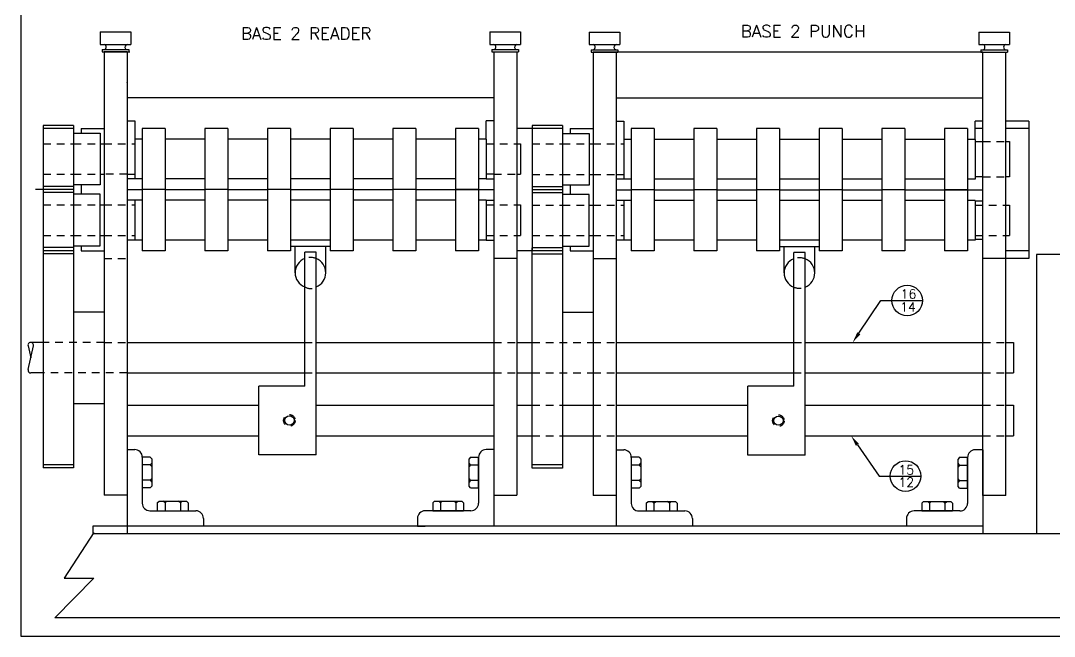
# Model space of a CAD drawing. Extents: x 0 to 34, y 0 to 23.8.
# Drawn here: x 0 to 16.91, y 0 to 10.07 of the extents above; entities that cross this region are included whole.
import ezdxf

# ---------------------------------------------------------------- set-up
doc = ezdxf.new("R2010")
doc.units = 0
doc.header["$MEASUREMENT"] = 0
doc.linetypes.add('CENTER', pattern=[2, 1.25, -0.25, 0.25, -0.25])
doc.linetypes.add('HIDDEN2', pattern=[0.1875, 0.125, -0.0625])
for name, color, linetype in [('BORDER', 5, 'CONTINUOUS'), ('CENTER', 4, 'CENTER'), ('HATCH', 2, 'CONTINUOUS'), ('HIDDEN2', 6, 'HIDDEN2'), ('OBJECT', 3, 'CONTINUOUS'), ('TEXT', 1, 'CONTINUOUS')]:
    doc.layers.add(name, color=color, linetype=linetype)
doc.styles.add('SIMPLEX', font='simplex')

msp = doc.modelspace()

# ---------------------------------------------------------------- linework, layer by layer
at = {"layer": 'BORDER'}
for p, q in [((0, 21), (0, 0)), ((0, 0), (33, 0))]:
    msp.add_line(p, q, dxfattribs=at)
at = {"layer": 'CENTER'}
msp.add_line((1.741, 2.678), (1.74, 2.678), dxfattribs=at)
at = {"layer": 'HATCH'}
for p, q in [((0.866, 8.307), (0.366, 8.307)), ((8.865, 8.303), (8.365, 8.303)), ((0.74, 7.307), (0.24, 7.307)), ((0.866, 7.307), (0.366, 7.307)), ((8.865, 7.303), (8.365, 7.303)), ((8.739, 7.303), (8.365, 7.303)), ((0.866, 6.307), (0.366, 6.307)), ((8.865, 6.303), (8.365, 6.303)), ((0.866, 2.807), (0.366, 2.807)), ((8.865, 2.803), (8.365, 2.803))]:
    msp.add_line(p, q, dxfattribs=at)
at = {"layer": 'HIDDEN2'}
for p, q in [((9.552, 9.553), (9.572, 9.553)), ((9.552, 9.553), (9.552, 9.553)), ((0.366, 8.057), (0.866, 8.057)), ((0.866, 8.057), (1.303, 8.057)), ((1.366, 8.057), (1.865, 8.057)), ((7.615, 8.057), (8.115, 8.057)), ((8.365, 8.053), (8.865, 8.053)), ((8.865, 8.053), (9.302, 8.053)), ((9.365, 8.053), (9.864, 8.053)), ((15.739, 8.091), (16.114, 8.091)), ((0.366, 7.557), (0.866, 7.557)), ((0.866, 7.557), (1.303, 7.557)), ((1.741, 7.557), (1.303, 7.557)), ((7.74, 7.557), (8.115, 7.557)), ((8.365, 7.553), (8.865, 7.553)), ((8.865, 7.553), (9.302, 7.553)), ((9.365, 7.553), (9.74, 7.553)), ((15.739, 7.516), (16.114, 7.516)), ((0.366, 7.057), (0.866, 7.057)), ((0.866, 7.057), (1.303, 7.057)), ((1.366, 7.057), (1.865, 7.057)), ((7.615, 7.057), (8.115, 7.057)), ((8.365, 7.053), (8.865, 7.053)), ((8.865, 7.053), (9.302, 7.053)), ((9.365, 7.053), (9.864, 7.053)), ((15.614, 7.053), (16.114, 7.053)), ((0.367, 6.557), (0.866, 6.557)), ((0.866, 6.557), (1.303, 6.557)), ((1.366, 6.557), (1.865, 6.557)), ((7.615, 6.557), (8.115, 6.557)), ((8.365, 6.553), (8.865, 6.553)), ((8.865, 6.553), (9.302, 6.553)), ((9.365, 6.553), (9.864, 6.553)), ((15.614, 6.553), (16.114, 6.553)), ((1.366, 6.182), (1.741, 6.182)), ((1.366, 4.807), (0.366, 4.807)), ((1.366, 4.807), (1.741, 4.807)), ((4.646, 4.807), (4.834, 4.807)), ((7.74, 4.807), (8.115, 4.807)), ((8.365, 4.807), (9.365, 4.807)), ((9.365, 4.807), (9.74, 4.807)), ((12.647, 4.807), (12.833, 4.807)), ((15.739, 4.807), (16.114, 4.807)), ((1.741, 4.307), (0.366, 4.307)), ((4.646, 4.307), (4.834, 4.307)), ((7.74, 4.307), (8.115, 4.307)), ((8.365, 4.307), (9.365, 4.307)), ((9.365, 4.307), (9.74, 4.307)), ((12.645, 4.307), (12.833, 4.307)), ((15.739, 4.307), (16.114, 4.307)), ((8.365, 3.781), (8.865, 3.781)), ((9.365, 3.781), (9.74, 3.781)), ((15.739, 3.781), (16.114, 3.781)), ((8.365, 3.281), (8.865, 3.281)), ((9.365, 3.281), (9.74, 3.281)), ((15.739, 3.281), (16.114, 3.281))]:
    msp.add_line(p, q, dxfattribs=at)
for centre in [(4.396, 3.531), (12.395, 3.527)]:
    msp.add_circle(centre, 0.095, dxfattribs=at)
for centre, radius, start, end in [((4.74, 5.953), 0.244, 67.2946, 112.7054), ((12.739, 5.932), 0.26, 68.8377, 111.1623), ((4.74, 5.876), 0.187, 239.7886, 300.665), ((12.739, 5.938), 0.245, 247.4854, 292.5146)]:
    msp.add_arc(centre, radius, start, end, dxfattribs=at)
at = {"layer": 'OBJECT'}
for p, q in [((1.303, 9.885), (1.803, 9.885)), ((1.303, 9.885), (1.303, 9.68)), ((1.803, 9.885), (1.803, 9.68)), ((7.677, 9.885), (8.177, 9.885)), ((7.677, 9.885), (7.677, 9.68)), ((8.177, 9.885), (8.177, 9.68)), ((9.302, 9.882), (9.302, 9.677)), ((9.302, 9.882), (9.802, 9.882)), ((9.802, 9.882), (9.802, 9.677)), ((15.676, 9.882), (15.676, 9.677)), ((15.676, 9.882), (16.176, 9.882)), ((16.176, 9.882), (16.176, 9.677)), ((1.303, 9.68), (1.803, 9.68)), ((7.677, 9.68), (8.177, 9.68)), ((7.741, 9.68), (7.741, 9.68)), ((9.302, 9.677), (9.802, 9.677)), ((15.676, 9.677), (16.176, 9.677)), ((15.74, 9.677), (15.74, 9.676)), ((1.335, 9.596), (1.335, 9.557)), ((1.335, 9.596), (1.772, 9.596)), ((1.335, 9.557), (1.772, 9.557)), ((1.346, 9.557), (1.783, 9.557)), ((1.366, 9.557), (1.366, 2.307)), ((1.741, 9.557), (1.366, 9.557)), ((1.455, 9.557), (1.691, 9.557)), ((1.741, 9.557), (1.741, 2.307)), ((1.772, 9.596), (1.772, 9.557)), ((7.709, 9.596), (7.709, 9.557)), ((7.709, 9.596), (8.146, 9.596)), ((7.709, 9.557), (8.146, 9.557)), ((7.74, 9.557), (7.74, 2.307)), ((7.74, 9.557), (8.115, 9.557)), ((7.79, 9.557), (8.025, 9.557)), ((8.115, 9.557), (8.115, 8.057)), ((8.146, 9.596), (8.146, 9.557)), ((9.333, 9.593), (9.771, 9.593)), ((9.333, 9.593), (9.333, 9.553)), ((9.333, 9.553), (9.771, 9.553)), ((9.365, 9.553), (9.365, 2.303)), ((9.74, 9.553), (9.365, 9.553)), ((9.454, 9.553), (9.689, 9.553)), ((15.74, 9.553), (9.74, 9.553)), ((9.74, 9.553), (9.74, 9.053)), ((9.74, 9.553), (9.74, 7.564)), ((9.771, 9.593), (9.771, 9.553)), ((15.708, 9.593), (16.145, 9.593)), ((15.708, 9.593), (15.708, 9.553)), ((15.708, 9.553), (16.145, 9.553)), ((15.739, 9.553), (16.114, 9.553)), ((15.739, 2.303), (15.739, 9.553)), ((15.74, 9.593), (15.74, 9.593)), ((15.789, 9.553), (16.024, 9.553)), ((16.114, 2.303), (16.114, 9.553)), ((16.145, 9.593), (16.145, 9.553)), ((1.741, 9.057), (1.741, 9.061)), ((7.741, 8.807), (1.741, 8.807)), ((15.74, 8.803), (9.74, 8.803)), ((0.866, 8.357), (0.366, 8.357)), ((0.366, 8.357), (0.366, 7.244)), ((0.866, 8.357), (0.866, 7.244)), ((0.991, 8.307), (0.991, 8.229)), ((0.991, 8.307), (1.366, 8.307)), ((1.366, 8.432), (1.366, 6.182)), ((1.366, 8.432), (1.366, 6.182)), ((1.741, 8.432), (1.866, 8.432)), ((1.741, 8.432), (1.741, 7.369)), ((1.866, 8.432), (1.866, 7.482)), ((2.365, 8.307), (1.99, 8.307)), ((1.99, 8.307), (1.99, 7.307)), ((2.365, 8.307), (2.365, 7.307)), ((3.39, 8.307), (3.015, 8.307)), ((3.015, 8.307), (3.015, 7.307)), ((3.39, 8.307), (3.39, 7.307)), ((4.415, 8.307), (4.04, 8.307)), ((4.04, 8.307), (4.04, 7.307)), ((4.415, 8.307), (4.415, 7.307)), ((5.44, 8.307), (5.065, 8.307)), ((5.065, 8.307), (5.065, 7.307)), ((5.44, 8.307), (5.44, 7.307)), ((6.465, 8.307), (6.09, 8.307)), ((6.09, 8.307), (6.09, 7.307)), ((6.465, 8.307), (6.465, 7.307)), ((7.49, 8.307), (7.115, 8.307)), ((7.115, 8.307), (7.115, 7.307)), ((7.49, 8.307), (7.49, 7.307)), ((7.615, 8.132), (7.615, 8.432)), ((7.74, 8.432), (7.615, 8.432)), ((7.74, 8.432), (7.74, 7.369)), ((8.115, 8.432), (8.115, 8.057)), ((8.115, 8.432), (8.115, 8.057)), ((8.115, 8.307), (8.115, 8.057)), ((8.365, 8.307), (8.115, 8.307)), ((8.865, 8.353), (8.365, 8.353)), ((8.365, 8.353), (8.365, 7.241)), ((8.865, 8.353), (8.865, 7.241)), ((8.99, 8.303), (8.99, 8.225)), ((8.99, 8.303), (9.365, 8.303)), ((9.365, 8.428), (9.365, 6.178)), ((9.365, 8.428), (9.365, 6.178)), ((9.74, 8.428), (9.865, 8.428)), ((9.74, 8.428), (9.74, 7.366)), ((9.865, 8.428), (9.865, 7.478)), ((10.364, 8.303), (9.989, 8.303)), ((9.989, 8.303), (9.989, 7.303)), ((10.364, 8.303), (10.364, 7.303)), ((11.389, 8.303), (11.014, 8.303)), ((11.014, 8.303), (11.014, 7.303)), ((11.389, 8.303), (11.389, 7.303)), ((12.414, 8.303), (12.039, 8.303)), ((12.039, 8.303), (12.039, 7.303)), ((12.414, 8.303), (12.414, 7.303)), ((13.439, 8.303), (13.064, 8.303)), ((13.064, 8.303), (13.064, 7.303)), ((13.439, 8.303), (13.439, 7.303)), ((14.464, 8.303), (14.089, 8.303)), ((14.089, 8.303), (14.089, 7.303)), ((14.464, 8.303), (14.464, 7.303)), ((15.489, 8.303), (15.114, 8.303)), ((15.114, 8.303), (15.114, 7.303)), ((15.489, 8.303), (15.489, 7.303)), ((15.614, 8.128), (15.614, 8.428)), ((15.739, 8.428), (15.614, 8.428)), ((15.739, 8.303), (15.614, 8.303)), ((16.489, 8.428), (16.114, 8.428)), ((16.489, 8.303), (16.114, 8.303)), ((16.489, 8.428), (16.489, 6.178)), ((0.866, 8.229), (1.303, 8.229)), ((1.303, 8.229), (1.303, 7.385)), ((1.865, 8.132), (1.865, 7.482)), ((1.99, 8.132), (1.865, 8.132)), ((3.015, 8.132), (2.365, 8.132)), ((4.04, 8.132), (3.39, 8.132)), ((5.065, 8.132), (4.415, 8.132)), ((6.09, 8.132), (5.44, 8.132)), ((7.115, 8.132), (6.465, 8.132)), ((7.615, 8.132), (7.49, 8.132)), ((7.615, 8.132), (7.615, 7.482)), ((8.865, 8.225), (9.302, 8.225)), ((9.302, 8.225), (9.302, 7.381)), ((9.989, 8.128), (9.864, 8.128)), ((9.864, 8.128), (9.864, 7.478)), ((11.014, 8.128), (10.364, 8.128)), ((12.039, 8.128), (11.389, 8.128)), ((13.064, 8.128), (12.414, 8.128)), ((14.089, 8.128), (13.439, 8.128)), ((15.114, 8.128), (14.464, 8.128)), ((15.614, 8.128), (15.489, 8.128)), ((15.614, 8.128), (15.614, 7.478)), ((1.303, 8.057), (1.366, 8.057)), ((8.115, 8.057), (8.177, 8.057)), ((8.115, 8.057), (8.115, 7.557)), ((8.177, 8.057), (8.177, 7.557)), ((9.302, 8.053), (9.365, 8.053)), ((15.614, 8.091), (15.739, 8.091)), ((16.114, 8.091), (16.176, 8.091)), ((16.176, 8.091), (16.176, 7.553)), ((16.176, 8.091), (16.176, 7.516)), ((1.366, 7.932), (1.366, 7.432)), ((9.365, 7.928), (9.365, 7.428)), ((16.489, 7.928), (16.489, 7.428)), ((1.366, 7.682), (1.366, 7.307)), ((1.741, 7.682), (1.741, 7.307)), ((7.74, 7.682), (7.74, 7.307)), ((9.365, 7.678), (9.365, 7.303)), ((9.74, 7.678), (9.74, 7.303)), ((1.303, 7.557), (1.366, 7.557)), ((1.741, 7.557), (1.865, 7.557)), ((1.866, 7.482), (1.741, 7.482)), ((1.99, 7.482), (1.865, 7.482)), ((3.015, 7.482), (2.365, 7.482)), ((4.04, 7.482), (3.39, 7.482)), ((5.065, 7.482), (4.415, 7.482)), ((6.09, 7.482), (5.44, 7.482)), ((7.115, 7.482), (6.465, 7.482)), ((7.615, 7.482), (7.49, 7.482)), ((7.74, 7.557), (7.615, 7.557)), ((7.615, 7.482), (7.74, 7.482)), ((8.115, 7.557), (8.115, 2.307)), ((8.115, 7.557), (8.177, 7.557)), ((9.302, 7.553), (9.365, 7.553)), ((9.74, 7.564), (9.74, 2.303)), ((9.74, 7.553), (9.864, 7.553)), ((9.864, 7.478), (9.74, 7.478)), ((9.989, 7.478), (9.864, 7.478)), ((11.014, 7.478), (10.364, 7.478)), ((12.039, 7.478), (11.389, 7.478)), ((13.064, 7.478), (12.414, 7.478)), ((14.089, 7.478), (13.439, 7.478)), ((15.114, 7.478), (14.464, 7.478)), ((15.614, 7.478), (15.489, 7.478)), ((15.739, 7.516), (15.614, 7.516)), ((16.176, 7.516), (16.114, 7.516)), ((0.366, 7.369), (0.366, 2.757)), ((0.866, 7.357), (0.366, 7.357)), ((1.303, 7.385), (0.866, 7.385)), ((0.866, 7.369), (0.866, 2.757)), ((0.991, 7.385), (0.991, 7.229)), ((1.366, 7.307), (1.366, 7.057)), ((1.741, 7.307), (1.99, 7.307)), ((1.741, 7.307), (1.866, 7.307)), ((1.99, 7.307), (1.99, 6.307)), ((2.365, 7.307), (1.99, 7.307)), ((2.365, 7.307), (1.99, 7.307)), ((2.365, 7.307), (2.365, 6.307)), ((2.365, 7.307), (3.015, 7.307)), ((3.015, 7.307), (3.015, 6.307)), ((3.39, 7.307), (3.015, 7.307)), ((3.39, 7.307), (3.015, 7.307)), ((3.39, 7.307), (3.39, 6.307)), ((3.39, 7.307), (4.04, 7.307)), ((4.415, 7.307), (4.04, 7.307)), ((4.415, 7.307), (4.04, 7.307)), ((4.04, 7.307), (4.04, 6.307)), ((4.415, 7.307), (4.415, 6.307)), ((4.415, 7.307), (5.065, 7.307)), ((5.065, 7.307), (5.065, 6.307)), ((5.44, 7.307), (5.065, 7.307)), ((5.44, 7.307), (5.065, 7.307)), ((5.44, 7.307), (5.44, 6.307)), ((5.44, 7.307), (6.09, 7.307)), ((6.09, 7.307), (6.09, 6.307)), ((6.465, 7.307), (6.09, 7.307)), ((6.465, 7.307), (6.09, 7.307)), ((6.465, 7.307), (7.74, 7.307)), ((6.465, 7.307), (6.465, 6.307)), ((7.49, 7.307), (7.115, 7.307)), ((7.49, 7.307), (7.115, 7.307)), ((7.115, 7.307), (7.115, 6.307)), ((7.49, 7.307), (7.49, 6.307)), ((8.115, 7.307), (8.116, 7.307)), ((8.365, 7.366), (8.365, 6.307)), ((8.865, 7.353), (8.365, 7.353)), ((9.302, 7.381), (8.865, 7.381)), ((8.865, 7.366), (8.865, 2.753)), ((8.99, 7.381), (8.99, 7.225)), ((9.365, 7.303), (9.365, 7.053)), ((9.74, 7.303), (9.865, 7.303)), ((9.74, 7.303), (9.989, 7.303)), ((9.989, 7.303), (9.989, 6.303)), ((10.364, 7.303), (9.989, 7.303)), ((10.364, 7.303), (9.989, 7.303)), ((10.364, 7.303), (11.014, 7.303)), ((10.364, 7.303), (10.364, 6.303)), ((11.014, 7.303), (11.014, 6.303)), ((11.389, 7.303), (11.014, 7.303)), ((11.389, 7.303), (11.014, 7.303)), ((11.389, 7.303), (11.389, 6.303)), ((11.389, 7.303), (12.039, 7.303)), ((12.039, 7.303), (12.039, 6.303)), ((12.414, 7.303), (12.039, 7.303)), ((12.414, 7.303), (12.039, 7.303)), ((12.414, 7.303), (12.414, 6.303)), ((12.414, 7.303), (13.064, 7.303)), ((13.064, 7.303), (13.064, 6.303)), ((13.439, 7.303), (13.064, 7.303)), ((13.439, 7.303), (13.064, 7.303)), ((13.439, 7.303), (14.089, 7.303)), ((13.439, 7.303), (13.439, 6.303)), ((14.089, 7.303), (14.089, 6.303)), ((14.464, 7.303), (14.089, 7.303)), ((14.464, 7.303), (14.089, 7.303)), ((14.464, 7.303), (14.464, 6.303)), ((14.464, 7.303), (15.739, 7.303)), ((15.114, 7.303), (15.114, 6.303)), ((15.489, 7.303), (15.114, 7.303)), ((15.489, 7.303), (15.114, 7.303)), ((15.489, 7.303), (15.489, 6.303)), ((0.866, 7.257), (0.366, 7.257)), ((1.303, 7.229), (0.866, 7.229)), ((1.303, 6.385), (1.303, 7.229)), ((1.865, 7.132), (1.741, 7.132)), ((1.99, 7.132), (1.865, 7.132)), ((1.865, 7.132), (1.865, 6.482)), ((3.015, 7.132), (2.365, 7.132)), ((4.04, 7.132), (3.39, 7.132)), ((5.065, 7.132), (4.415, 7.132)), ((6.09, 7.132), (5.44, 7.132)), ((7.115, 7.132), (6.465, 7.132)), ((7.615, 7.132), (7.49, 7.132)), ((7.615, 7.132), (7.74, 7.132)), ((7.615, 7.132), (7.615, 6.482)), ((8.865, 7.253), (8.365, 7.253)), ((9.302, 7.225), (8.865, 7.225)), ((9.302, 6.381), (9.302, 7.225)), ((9.864, 7.128), (9.74, 7.128)), ((9.989, 7.128), (9.864, 7.128)), ((9.864, 7.128), (9.864, 6.478)), ((11.014, 7.128), (10.364, 7.128)), ((12.039, 7.128), (11.389, 7.128)), ((13.064, 7.128), (12.414, 7.128)), ((14.089, 7.128), (13.439, 7.128)), ((15.114, 7.128), (14.464, 7.128)), ((15.614, 7.128), (15.489, 7.128)), ((15.614, 7.128), (15.614, 6.478)), ((15.739, 7.116), (15.614, 7.116)), ((1.303, 7.057), (1.366, 7.057)), ((8.115, 7.057), (8.177, 7.057)), ((8.115, 7.057), (8.115, 6.557)), ((8.177, 7.057), (8.177, 6.557)), ((9.302, 7.053), (9.365, 7.053)), ((16.114, 7.053), (16.176, 7.053)), ((16.176, 7.053), (16.176, 6.553)), ((0.366, 6.557), (0.367, 6.557)), ((1.303, 6.557), (1.366, 6.557)), ((1.865, 6.482), (1.741, 6.482)), ((1.865, 6.482), (1.865, 6.482)), ((1.99, 6.482), (1.865, 6.482)), ((3.015, 6.482), (2.365, 6.482)), ((4.04, 6.482), (3.39, 6.482)), ((5.065, 6.482), (4.415, 6.482)), ((6.09, 6.482), (5.44, 6.482)), ((7.115, 6.482), (6.465, 6.482)), ((7.615, 6.482), (7.49, 6.482)), ((7.615, 6.482), (7.74, 6.482)), ((8.115, 6.557), (8.177, 6.557)), ((9.302, 6.553), (9.365, 6.553)), ((9.864, 6.478), (9.74, 6.478)), ((9.989, 6.478), (9.864, 6.478)), ((11.014, 6.478), (10.364, 6.478)), ((12.039, 6.478), (11.389, 6.478)), ((13.064, 6.478), (12.414, 6.478)), ((14.089, 6.478), (13.439, 6.478)), ((15.114, 6.478), (14.464, 6.478)), ((15.614, 6.478), (15.489, 6.478)), ((15.739, 6.491), (15.614, 6.491)), ((16.114, 6.553), (16.176, 6.553)), ((0.866, 6.357), (0.366, 6.357)), ((0.866, 6.257), (0.366, 6.257)), ((0.866, 6.385), (1.303, 6.385)), ((0.991, 6.385), (0.991, 6.307)), ((0.991, 6.307), (1.366, 6.307)), ((2.365, 6.307), (1.99, 6.307)), ((3.39, 6.307), (3.015, 6.307)), ((4.415, 6.307), (4.04, 6.307)), ((4.415, 6.382), (5.065, 6.382)), ((4.49, 5.946), (4.49, 6.382)), ((4.646, 4.093), (4.646, 6.283)), ((4.834, 6.283), (4.646, 6.283)), ((4.834, 2.968), (4.834, 6.283)), ((4.99, 5.946), (4.99, 6.382)), ((5.44, 6.307), (5.065, 6.307)), ((6.465, 6.307), (6.09, 6.307)), ((7.49, 6.307), (7.115, 6.307)), ((8.365, 6.307), (8.115, 6.307)), ((8.865, 6.353), (8.365, 6.353)), ((8.365, 2.753), (8.365, 6.353)), ((8.865, 6.381), (9.302, 6.381)), ((8.99, 6.381), (8.99, 6.303)), ((8.99, 6.303), (9.365, 6.303)), ((10.364, 6.303), (9.989, 6.303)), ((11.389, 6.303), (11.014, 6.303)), ((12.414, 6.303), (12.039, 6.303)), ((12.414, 6.378), (13.064, 6.378)), ((12.489, 5.943), (12.489, 6.378)), ((12.645, 4.09), (12.645, 6.28)), ((12.833, 6.28), (12.645, 6.28)), ((12.833, 2.965), (12.833, 6.28)), ((12.989, 5.943), (12.989, 6.378)), ((13.439, 6.303), (13.064, 6.303)), ((14.464, 6.303), (14.089, 6.303)), ((15.489, 6.303), (15.114, 6.303)), ((16.489, 6.303), (16.114, 6.303)), ((4.646, 5.714), (4.646, 6.178)), ((4.834, 5.714), (4.834, 6.178)), ((8.115, 6.182), (7.74, 6.182)), ((8.865, 6.253), (8.365, 6.253)), ((9.365, 6.178), (9.74, 6.178)), ((12.645, 5.711), (12.645, 6.174)), ((12.833, 5.711), (12.833, 6.174)), ((16.114, 6.178), (15.739, 6.178)), ((16.489, 6.178), (16.114, 6.178)), ((17.615, 6.244), (16.615, 6.244)), ((16.615, 6.244), (16.615, 1.678)), ((0.866, 5.307), (1.366, 5.307)), ((1.366, 5.307), (1.366, 3.807)), ((8.865, 5.303), (9.365, 5.303)), ((9.365, 5.303), (9.365, 3.803)), ((0.12, 4.752), (0.164, 4.557)), ((0.12, 4.362), (0.208, 4.752)), ((0.366, 4.807), (0.164, 4.807)), ((1.741, 4.807), (4.646, 4.807)), ((4.834, 4.807), (7.74, 4.807)), ((8.115, 4.807), (8.365, 4.807)), ((9.74, 4.807), (12.647, 4.807)), ((12.833, 4.807), (15.739, 4.807)), ((16.114, 4.807), (16.239, 4.807)), ((16.239, 4.807), (16.239, 4.307)), ((0.366, 4.307), (0.164, 4.307)), ((1.741, 4.307), (4.646, 4.307)), ((4.834, 4.307), (7.74, 4.307)), ((8.115, 4.307), (8.365, 4.307)), ((9.74, 4.307), (12.645, 4.307)), ((12.833, 4.307), (15.739, 4.307)), ((16.114, 4.307), (16.239, 4.307)), ((4.646, 4.093), (3.896, 4.093)), ((3.896, 2.968), (3.896, 4.093)), ((12.645, 4.09), (11.895, 4.09)), ((11.895, 2.965), (11.895, 4.09)), ((0.866, 3.807), (1.366, 3.807)), ((1.366, 3.843), (1.366, 3.218)), ((1.366, 3.843), (1.366, 3.218)), ((1.366, 3.781), (1.366, 3.281)), ((1.74, 3.781), (3.896, 3.781)), ((4.834, 3.781), (7.74, 3.781)), ((8.115, 3.781), (8.365, 3.781)), ((8.865, 3.781), (9.365, 3.781)), ((9.365, 3.84), (9.365, 3.215)), ((9.365, 3.84), (9.365, 3.215)), ((9.365, 3.777), (9.365, 3.277)), ((9.74, 3.781), (11.895, 3.781)), ((12.833, 3.781), (15.739, 3.781)), ((16.114, 3.781), (16.239, 3.781)), ((16.239, 3.781), (16.239, 3.281)), ((1.74, 3.281), (3.896, 3.281)), ((4.834, 3.281), (7.74, 3.281)), ((8.115, 3.281), (8.365, 3.281)), ((8.865, 3.281), (9.365, 3.281)), ((9.74, 3.281), (11.895, 3.281)), ((12.833, 3.281), (15.739, 3.281)), ((16.114, 3.281), (16.239, 3.281)), ((1.74, 3.053), (1.74, 1.803)), ((1.74, 3.053), (1.865, 3.053)), ((7.74, 3.053), (7.615, 3.053)), ((7.74, 3.053), (7.74, 1.803)), ((9.739, 3.05), (9.739, 1.8)), ((9.739, 3.05), (9.864, 3.05)), ((15.739, 3.05), (15.614, 3.05)), ((15.739, 3.05), (15.739, 1.8)), ((1.99, 2.931), (1.99, 2.426)), ((2.016, 2.931), (1.99, 2.931)), ((1.99, 2.928), (1.99, 2.178)), ((2.121, 2.931), (2.016, 2.931)), ((2.121, 2.931), (2.147, 2.902)), ((2.147, 2.902), (2.147, 2.455)), ((4.834, 2.968), (3.896, 2.968)), ((7.36, 2.931), (7.334, 2.902)), ((7.334, 2.455), (7.334, 2.902)), ((7.36, 2.931), (7.464, 2.931)), ((7.464, 2.931), (7.49, 2.931)), ((7.49, 2.426), (7.49, 2.931)), ((7.49, 2.928), (7.49, 2.178)), ((10.015, 2.928), (9.989, 2.928)), ((9.989, 2.928), (9.989, 2.423)), ((9.989, 2.925), (9.989, 2.175)), ((10.12, 2.928), (10.015, 2.928)), ((10.12, 2.928), (10.145, 2.898)), ((10.145, 2.898), (10.145, 2.452)), ((12.833, 2.965), (11.895, 2.965)), ((15.359, 2.928), (15.333, 2.898)), ((15.333, 2.452), (15.333, 2.898)), ((15.359, 2.928), (15.463, 2.928)), ((15.463, 2.928), (15.489, 2.928)), ((15.489, 2.423), (15.489, 2.928)), ((15.489, 2.925), (15.489, 2.175)), ((0.866, 2.757), (0.366, 2.757)), ((2.121, 2.805), (1.99, 2.805)), ((2.121, 2.805), (2.147, 2.834)), ((2.121, 2.805), (2.147, 2.775)), ((7.36, 2.805), (7.334, 2.834)), ((7.36, 2.805), (7.334, 2.775)), ((7.36, 2.805), (7.49, 2.805)), ((8.865, 2.753), (8.365, 2.753)), ((10.12, 2.801), (9.989, 2.801)), ((10.12, 2.801), (10.145, 2.831)), ((10.12, 2.801), (10.145, 2.772)), ((15.359, 2.801), (15.333, 2.831)), ((15.359, 2.801), (15.333, 2.772)), ((15.359, 2.801), (15.489, 2.801)), ((2.121, 2.552), (1.99, 2.552)), ((2.121, 2.552), (2.147, 2.581)), ((2.121, 2.552), (2.147, 2.523)), ((7.36, 2.552), (7.334, 2.581)), ((7.36, 2.552), (7.334, 2.523)), ((7.36, 2.552), (7.49, 2.552)), ((10.12, 2.549), (9.989, 2.549)), ((10.12, 2.549), (10.145, 2.578)), ((10.12, 2.549), (10.145, 2.52)), ((15.359, 2.549), (15.333, 2.578)), ((15.359, 2.549), (15.333, 2.52)), ((15.359, 2.549), (15.489, 2.549)), ((2.016, 2.426), (1.99, 2.426)), ((2.121, 2.426), (2.016, 2.426)), ((2.121, 2.426), (2.147, 2.455)), ((7.36, 2.426), (7.334, 2.455)), ((7.36, 2.426), (7.464, 2.426)), ((7.464, 2.426), (7.49, 2.426)), ((10.015, 2.423), (9.989, 2.423)), ((10.12, 2.423), (10.015, 2.423)), ((10.12, 2.423), (10.145, 2.452)), ((15.359, 2.423), (15.333, 2.452)), ((15.359, 2.423), (15.463, 2.423)), ((15.463, 2.423), (15.489, 2.423)), ((1.741, 2.307), (1.366, 2.307)), ((2.235, 2.184), (2.264, 2.21)), ((2.264, 2.21), (2.711, 2.21)), ((2.361, 2.184), (2.332, 2.21)), ((2.361, 2.184), (2.39, 2.21)), ((2.614, 2.184), (2.584, 2.21)), ((2.614, 2.184), (2.643, 2.21)), ((2.74, 2.184), (2.711, 2.21)), ((6.741, 2.184), (6.77, 2.21)), ((6.77, 2.21), (7.217, 2.21)), ((6.867, 2.184), (6.838, 2.21)), ((6.867, 2.184), (6.896, 2.21)), ((7.12, 2.184), (7.09, 2.21)), ((7.12, 2.184), (7.149, 2.21)), ((7.246, 2.184), (7.217, 2.21)), ((7.74, 2.307), (8.115, 2.307)), ((9.74, 2.303), (9.365, 2.303)), ((10.234, 2.18), (10.263, 2.206)), ((10.263, 2.206), (10.71, 2.206)), ((10.36, 2.18), (10.331, 2.206)), ((10.36, 2.18), (10.389, 2.206)), ((10.613, 2.18), (10.583, 2.206)), ((10.613, 2.18), (10.642, 2.206)), ((10.739, 2.18), (10.71, 2.206)), ((14.74, 2.18), (14.769, 2.206)), ((14.769, 2.206), (15.216, 2.206)), ((14.866, 2.18), (14.837, 2.206)), ((14.866, 2.18), (14.895, 2.206)), ((15.119, 2.18), (15.089, 2.206)), ((15.119, 2.18), (15.148, 2.206)), ((15.245, 2.18), (15.216, 2.206)), ((16.114, 2.303), (15.739, 2.303)), ((2.115, 2.053), (2.865, 2.053)), ((2.235, 2.184), (2.235, 2.079)), ((2.235, 2.079), (2.235, 2.053)), ((2.235, 2.053), (2.74, 2.053)), ((2.361, 2.184), (2.361, 2.053)), ((2.614, 2.184), (2.614, 2.053)), ((2.74, 2.184), (2.74, 2.079)), ((2.74, 2.079), (2.74, 2.053)), ((7.365, 2.053), (6.615, 2.053)), ((6.741, 2.184), (6.741, 2.079)), ((6.741, 2.079), (6.741, 2.053)), ((6.741, 2.053), (7.246, 2.053)), ((6.867, 2.184), (6.867, 2.053)), ((7.12, 2.184), (7.12, 2.053)), ((7.246, 2.184), (7.246, 2.079)), ((7.246, 2.079), (7.246, 2.053)), ((10.114, 2.05), (10.864, 2.05)), ((10.234, 2.18), (10.234, 2.076)), ((10.234, 2.076), (10.234, 2.05)), ((10.234, 2.05), (10.739, 2.05)), ((10.36, 2.18), (10.36, 2.05)), ((10.613, 2.18), (10.613, 2.05)), ((10.739, 2.18), (10.739, 2.076)), ((10.739, 2.076), (10.739, 2.05)), ((15.364, 2.05), (14.614, 2.05)), ((14.74, 2.18), (14.74, 2.076)), ((14.74, 2.076), (14.74, 2.05)), ((14.74, 2.05), (15.245, 2.05)), ((14.866, 2.18), (14.866, 2.05)), ((15.119, 2.18), (15.119, 2.05)), ((15.245, 2.18), (15.245, 2.076)), ((15.245, 2.076), (15.245, 2.05)), ((2.99, 1.928), (2.99, 1.803)), ((6.49, 1.928), (6.49, 1.803)), ((10.989, 1.925), (10.989, 1.8)), ((14.489, 1.925), (14.489, 1.8)), ((1.195, 1.7), (0.709, 0.952)), ((15.739, 1.803), (1.181, 1.803)), ((1.181, 1.803), (1.181, 1.678)), ((1.745, 1.678), (1.745, 1.805)), ((2.99, 1.803), (2.865, 1.803)), ((6.49, 1.803), (6.615, 1.803)), ((15.739, 1.8), (15.739, 1.678)), ((17.74, 1.678), (1.181, 1.678)), ((15.739, 1.678), (1.745, 1.678)), ((1.195, 0.952), (0.559, 0.303)), ((0.709, 0.952), (1.195, 0.952)), ((17.74, 0.303), (0.559, 0.303))]:
    msp.add_line(p, q, dxfattribs=at)
for centre in [(4.396, 3.531), (12.395, 3.527)]:
    msp.add_circle(centre, 0.076, dxfattribs=at)
for centre, radius, start, end in [((1.359, 9.638), 0.0425, 261.2664, 81.2664), ((1.747, 9.638), 0.0425, 98.7336, 278.7336), ((7.733, 9.638), 0.0425, 261.2664, 81.2664), ((8.121, 9.638), 0.0425, 98.7336, 278.7336), ((9.358, 9.635), 0.0425, 261.2664, 81.2664), ((9.746, 9.635), 0.0425, 98.7336, 278.7336), ((15.732, 9.635), 0.0425, 278.7336, 81.2664), ((16.12, 9.635), 0.0425, 98.7336, 261.2664), ((4.74, 5.946), 0.25, 112.0861, 247.9139), ((4.74, 5.946), 0.25, 292.0861, 67.9139), ((12.739, 5.943), 0.25, 112.0861, 247.9139), ((12.739, 5.943), 0.25, 292.0861, 67.9139), ((0.164, 4.762), 0.0452, 347.2424, 192.7576), ((0.164, 4.352), 0.0452, 167.2424, 270), ((1.865, 2.928), 0.125, 0, 90), ((7.615, 2.928), 0.125, 90, 180), ((9.864, 2.925), 0.125, 0, 90), ((15.614, 2.925), 0.125, 90, 180), ((2.115, 2.178), 0.125, 180, 270), ((2.865, 1.928), 0.125, 360, 90), ((6.615, 1.928), 0.125, 90, 180), ((7.365, 2.178), 0.125, 270, 0), ((10.114, 2.175), 0.125, 180, 270), ((10.864, 1.925), 0.125, 360, 90), ((14.614, 1.925), 0.125, 90, 180), ((15.364, 2.175), 0.125, 270, 0)]:
    msp.add_arc(centre, radius, start, end, dxfattribs=at)
at = {"layer": 'TEXT'}
for p, q in [((13.711, 4.956), (14.071, 5.492)), ((14.071, 5.492), (14.251, 5.492)), ((14.251, 5.492), (14.751, 5.492)), ((13.688, 3.133), (14.045, 2.621)), ((14.045, 2.621), (14.225, 2.621)), ((14.225, 2.621), (14.725, 2.621))]:
    msp.add_line(p, q, dxfattribs=at)
for centre in [(14.501, 5.492), (14.475, 2.621)]:
    msp.add_circle(centre, 0.25, dxfattribs=at)
for points in [[(13.736, 4.939), (13.686, 4.973), (13.61, 4.807)], [(13.712, 3.15), (13.663, 3.116), (13.584, 3.281)]]:
    msp.add_solid(points, dxfattribs=at)

# ---------------------------------------------------------------- texts
at = {"layer": 'TEXT', "style": 'SIMPLEX'}
for s, height, p in [('BASE 2 PUNCH', 0.2, (11.78, 9.797)), ('BASE 2 READER', 0.2, (3.603, 9.759)), ('16', 0.15, (14.395, 5.525)), ('14', 0.15, (14.385, 5.31)), ('15', 0.15, (14.358, 2.647)), ('12', 0.15, (14.358, 2.445))]:
    msp.add_text(s, height=height, dxfattribs=at).set_placement(p)

doc.saveas('drawing.dxf')
